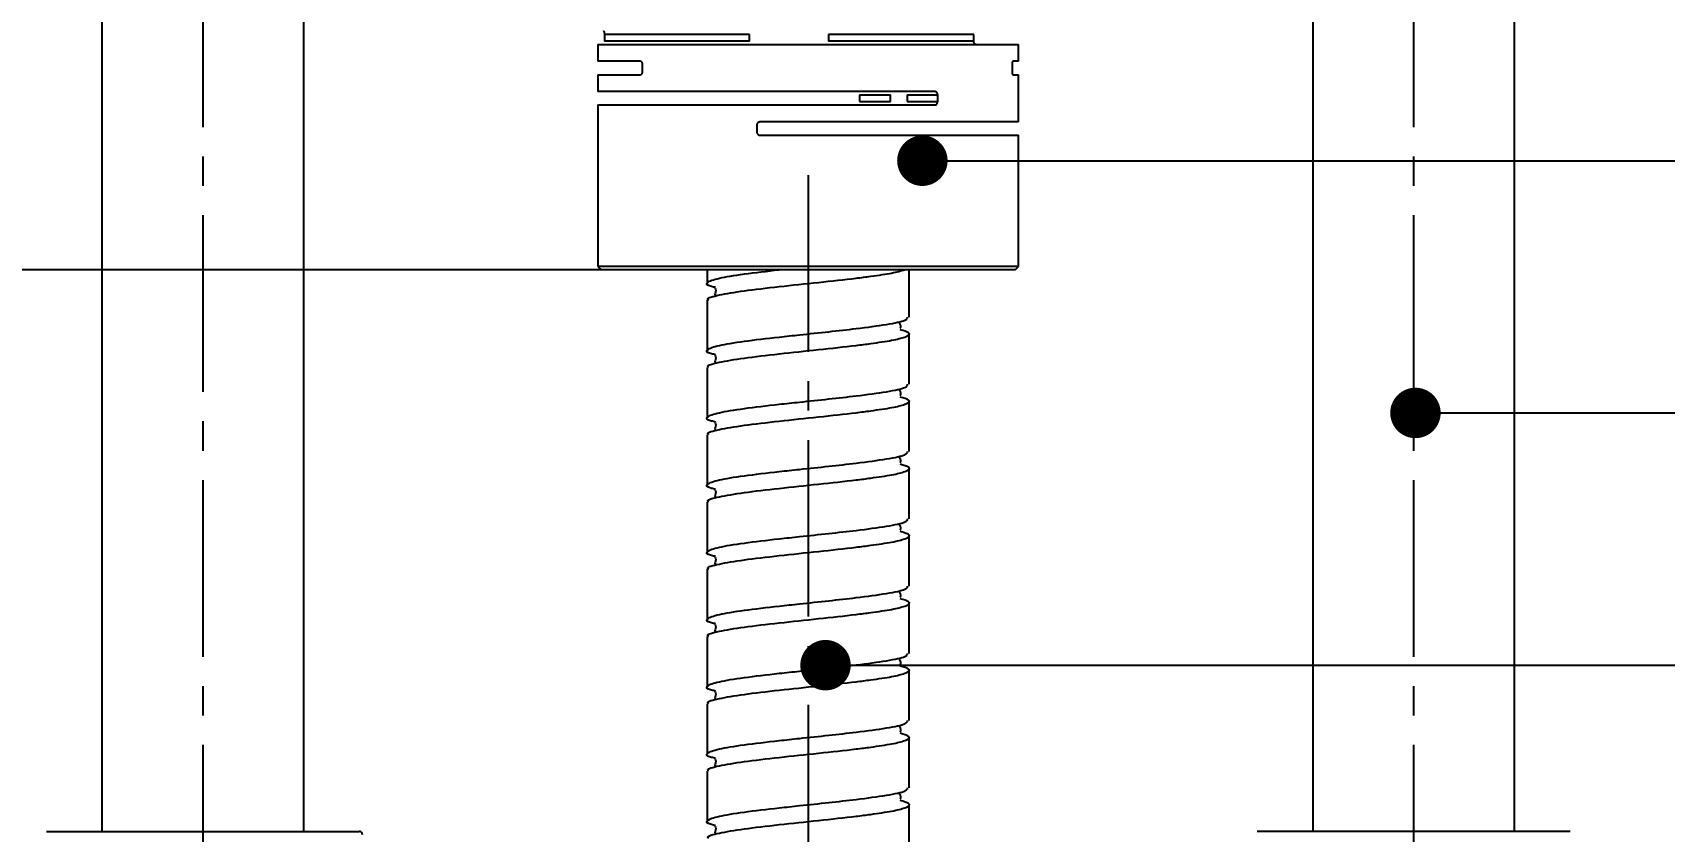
# Model space of a CAD drawing. Header units: millimetres. Extents: x 55 to 6841, y 61 to 3739.
# Drawn here: x 3657 to 3754, y 3543 to 3590.5 of the extents above; entities that cross this region are included whole.
import ezdxf
from ezdxf import colors
from ezdxf.entities.mleader import LeaderData, LeaderLine
from ezdxf.math import Vec2, Vec3

# ---------------------------------------------------------------- set-up
doc = ezdxf.new("R2010")
doc.units = ezdxf.units.MM
doc.header["$LTSCALE"] = 0.7
doc.header["$PDMODE"] = 35
doc.header["$PDSIZE"] = -4
doc.linetypes.add('CENTER2', pattern=[1.125, 0.75, -0.125, 0.125, -0.125])
doc.layers.get('0').update_dxf_attribs({"color": 255})
doc.layers.add('AM_5', color=10, linetype='Continuous', lineweight=25)
doc.layers.add('DIM', color=94, linetype='Continuous', lineweight=25)
doc.styles.add('TCVN-7284', font='tcvn+7284-2003r.ttf')
doc.styles.add('TCVN7824', font='tcvn+7284-2003r.ttf', dxfattribs={"height": 3.5})
doc.dimstyles.new('TCVN_ISO-25_RadiusDia', dxfattribs={"dimtxt": 2.5, "dimasz": 2.5, "dimexe": 2, "dimexo": 0, "dimgap": 1, "dimtad": 1, "dimtoh": 1, "dimtxsty": 'TCVN-7284', "dimblk": 'Arrow', "dimcen": 0, "dimclrd": 256, "dimclre": 256, "dimclrt": 256, "dimadec": 0, "dimazin": 0, "dimtfac": 1, "dimtofl": 0, "dimtmove": 0, "dimatfit": 3, "dimldrblk": 'Arrow', "dimfxl": 1, "dimlwd": -1, "dimlwe": -1, "dimarcsym": 0})

# ---------------------------------------------------------------- blocks, each defined once
blk = doc.blocks.new('Arrow')
at = {"layer": 'DIM'}
blk.add_solid([(-1, 0.268), (-1, -0.268), (0, 0)], dxfattribs=at)
blk = doc.blocks.new('*D879')
at = {"layer": 'Defpoints', "color": 0, "ltscale": 0.2, "transparency": 16777216}
for p in [(3690.811, 3576.379), (3625.036, 3444.379), (3677.861, 3444.379)]:
    blk.add_point(p, dxfattribs=at)
at = {"layer": 'DIM', "ltscale": 0.2, "transparency": 16777216}
for p, q in [((3690.811, 3576.379), (3620.036, 3576.379)), ((3625.036, 3570.129), (3625.036, 3450.629)), ((3677.861, 3444.379), (3620.036, 3444.379))]:
    blk.add_line(p, q, dxfattribs=at)
at = {"layer": 'DIM', "ltscale": 0.2, "transparency": 16777216, "xscale": 6.25, "yscale": 6.25, "zscale": 6.25}
for p, rotation in [((3625.036, 3576.379), 90), ((3625.036, 3444.379), 270)]:
    blk.add_blockref('Arrow', p, dxfattribs=dict(at, rotation=rotation))
at = {"layer": 'DIM', "ltscale": 0.2, "transparency": 16777216, "insert": (3619.411, 3510.379), "char_height": 6.25, "attachment_point": 5, "rotation": 90, "style": 'TCVN-7284'}
blk.add_mtext('132', dxfattribs=at)
blk = doc.blocks.new('_Dot')
at = {"color": 0, "linetype": 'ByBlock', "lineweight": -2}
blk.add_line((-0.5, 0), (-1, 0), dxfattribs=at)
at = {"color": 0, "linetype": 'ByBlock', "const_width": 0.5}
blk.add_lwpolyline([(-0.25, 0, 1), (0.25, 0, 1)], format="xyb", close=True, dxfattribs=at)
blk = doc.blocks.new('*U895')
at = {"layer": 'AM_5', "color": 0, "linetype": 'CENTER2', "ltscale": 20, "transparency": 16777216}
blk.add_line((0, 40.139), (0, -158.428), dxfattribs=at)
blk = doc.blocks.new('*U896')
at = {"layer": 'AM_5', "color": 0, "linetype": 'CENTER2', "ltscale": 20, "transparency": 16777216}
blk.add_line((0, 40.139), (0, -158.428), dxfattribs=at)
blk = doc.blocks.new('*U898')
at = {"layer": 'AM_5', "color": 0, "linetype": 'CENTER2', "ltscale": 20, "transparency": 16777216}
blk.add_line((0, 103.936), (0, -92.147), dxfattribs=at)

msp = doc.modelspace()

# ---------------------------------------------------------------- linework, layer by layer
at = {"color": 7, "linetype": 'Continuous', "lineweight": 25}
for p, q in [((3661.111, 3598.979), (3661.111, 3542.979)), ((3673.111, 3542.979), (3673.111, 3598.979)), ((3733.111, 3598.979), (3733.111, 3542.979)), ((3745.111, 3542.979), (3745.111, 3598.979)), ((3690.991, 3590.379), (3690.991, 3589.979)), ((3699.628, 3590.379), (3690.991, 3590.379)), ((3699.628, 3589.979), (3699.628, 3590.379)), ((3704.32, 3590.379), (3704.32, 3589.979)), ((3712.956, 3590.379), (3704.32, 3590.379)), ((3712.956, 3589.979), (3712.956, 3590.379)), ((3690.611, 3589.779), (3690.611, 3588.779)), ((3690.611, 3589.779), (3715.611, 3589.779)), ((3699.628, 3589.979), (3690.991, 3589.979)), ((3712.956, 3589.979), (3704.32, 3589.979)), ((3715.611, 3588.779), (3715.611, 3589.779)), ((3693.131, 3588.779), (3690.611, 3588.779)), ((3693.266, 3588.179), (3693.266, 3588.579)), ((3715.231, 3588.579), (3715.231, 3588.179)), ((3715.611, 3588.779), (3715.283, 3588.779)), ((3690.611, 3587.979), (3690.611, 3586.979)), ((3690.611, 3587.979), (3693.131, 3587.979)), ((3715.283, 3587.979), (3715.611, 3587.979)), ((3715.611, 3585.179), (3715.611, 3587.979)), ((3710.637, 3586.979), (3690.611, 3586.979)), ((3690.611, 3586.179), (3690.611, 3576.579)), ((3690.611, 3586.179), (3710.637, 3586.179)), ((3706.171, 3586.779), (3706.171, 3586.379)), ((3706.171, 3586.779), (3707.996, 3586.779)), ((3706.171, 3586.379), (3707.996, 3586.379)), ((3707.996, 3586.379), (3707.996, 3586.779)), ((3708.988, 3586.779), (3710.813, 3586.779)), ((3708.988, 3586.779), (3708.988, 3586.379)), ((3708.988, 3586.379), (3710.813, 3586.379)), ((3710.813, 3586.379), (3710.813, 3586.779)), ((3715.611, 3585.179), (3700.266, 3585.179)), ((3700.051, 3584.979), (3700.051, 3584.579)), ((3700.266, 3584.379), (3715.611, 3584.379)), ((3715.611, 3576.579), (3715.611, 3584.379)), ((3690.611, 3576.579), (3690.811, 3576.379)), ((3690.881, 3576.579), (3690.611, 3576.579)), ((3715.611, 3576.579), (3690.881, 3576.579)), ((3715.411, 3576.379), (3715.611, 3576.579)), ((3715.411, 3576.379), (3690.811, 3576.379)), ((3697.111, 3576.379), (3697.111, 3575.566)), ((3709.111, 3573.566), (3709.111, 3576.379)), ((3697.111, 3574.566), (3697.111, 3571.566)), ((3709.111, 3569.566), (3709.111, 3572.566)), ((3697.111, 3570.566), (3697.111, 3567.566)), ((3709.111, 3565.566), (3709.111, 3568.566)), ((3697.111, 3566.566), (3697.111, 3563.566)), ((3709.111, 3561.566), (3709.111, 3564.566)), ((3697.111, 3562.566), (3697.111, 3559.566)), ((3709.111, 3557.566), (3709.111, 3560.566)), ((3697.111, 3558.566), (3697.111, 3555.566)), ((3709.111, 3553.566), (3709.111, 3556.566)), ((3697.111, 3554.566), (3697.111, 3551.566)), ((3709.111, 3549.566), (3709.111, 3552.566)), ((3697.111, 3550.566), (3697.111, 3547.566)), ((3709.111, 3545.566), (3709.111, 3548.566)), ((3697.111, 3546.566), (3697.111, 3543.566)), ((3709.111, 3541.566), (3709.111, 3544.566)), ((3657.811, 3542.979), (3663.988, 3542.979)), ((3663.988, 3542.979), (3676.411, 3542.979)), ((3748.411, 3542.979), (3729.811, 3542.979))]:
    msp.add_line(p, q, dxfattribs=at)
msp.add_arc((3676.411, 3542.779), 0.2, 0, 90, dxfattribs=at)
for points, knots in [([(3690.939, 3590.579), (3690.945, 3590.577), (3690.958, 3590.571), (3690.973, 3590.535), (3690.982, 3590.496), (3690.987, 3590.461), (3690.991, 3590.421), (3690.991, 3590.393), (3690.991, 3590.379)], [0, 0, 0, 0, 0.250166, 0.498735, 0.622936, 0.747237, 0.872491, 1, 1, 1, 1]), ([(3713.091, 3589.779), (3713.075, 3589.782), (3713.041, 3589.787), (3713.004, 3589.824), (3712.981, 3589.863), (3712.967, 3589.898), (3712.958, 3589.937), (3712.957, 3589.965), (3712.956, 3589.979)], [0, 0, 0, 0, 0.250166, 0.498735, 0.622936, 0.747237, 0.872491, 1, 1, 1, 1]), ([(3693.266, 3588.579), (3693.265, 3588.593), (3693.264, 3588.621), (3693.255, 3588.661), (3693.242, 3588.696), (3693.218, 3588.735), (3693.181, 3588.771), (3693.148, 3588.777), (3693.131, 3588.779)], [0, 0, 0, 0, 0.127394, 0.252521, 0.376705, 0.500819, 0.749405, 1, 1, 1, 1]), ([(3693.131, 3587.979), (3693.148, 3587.982), (3693.181, 3587.987), (3693.218, 3588.024), (3693.242, 3588.063), (3693.255, 3588.098), (3693.264, 3588.137), (3693.265, 3588.165), (3693.266, 3588.179)], [0, 0, 0, 0, 0.250166, 0.498735, 0.622936, 0.747237, 0.872491, 1, 1, 1, 1]), ([(3715.283, 3588.779), (3715.277, 3588.777), (3715.264, 3588.771), (3715.25, 3588.735), (3715.24, 3588.696), (3715.235, 3588.661), (3715.231, 3588.621), (3715.231, 3588.593), (3715.231, 3588.579)], [0, 0, 0, 0, 0.250166, 0.498735, 0.622936, 0.747237, 0.872491, 1, 1, 1, 1]), ([(3715.231, 3588.179), (3715.231, 3588.165), (3715.231, 3588.137), (3715.235, 3588.098), (3715.24, 3588.063), (3715.25, 3588.024), (3715.264, 3587.987), (3715.277, 3587.982), (3715.283, 3587.979)], [0, 0, 0, 0, 0.127394, 0.252521, 0.376705, 0.500819, 0.749405, 1, 1, 1, 1]), ([(3710.813, 3586.779), (3710.813, 3586.793), (3710.811, 3586.821), (3710.799, 3586.861), (3710.782, 3586.896), (3710.752, 3586.935), (3710.703, 3586.971), (3710.659, 3586.977), (3710.637, 3586.979)], [0, 0, 0, 0, 0.127394, 0.252521, 0.376705, 0.500819, 0.749405, 1, 1, 1, 1]), ([(3710.637, 3586.179), (3710.659, 3586.182), (3710.703, 3586.187), (3710.752, 3586.224), (3710.782, 3586.263), (3710.799, 3586.298), (3710.811, 3586.337), (3710.813, 3586.365), (3710.813, 3586.379)], [0, 0, 0, 0, 0.250166, 0.498735, 0.622936, 0.747237, 0.872491, 1, 1, 1, 1]), ([(3700.266, 3585.179), (3700.24, 3585.177), (3700.186, 3585.171), (3700.127, 3585.135), (3700.09, 3585.096), (3700.068, 3585.061), (3700.054, 3585.021), (3700.052, 3584.993), (3700.051, 3584.979)], [0, 0, 0, 0, 0.250166, 0.498735, 0.622936, 0.747237, 0.872491, 1, 1, 1, 1]), ([(3700.051, 3584.579), (3700.052, 3584.565), (3700.054, 3584.537), (3700.068, 3584.498), (3700.089, 3584.463), (3700.127, 3584.424), (3700.186, 3584.387), (3700.24, 3584.382), (3700.266, 3584.379)], [0, 0, 0, 0, 0.127394, 0.252521, 0.376705, 0.500819, 0.749405, 1, 1, 1, 1]), ([(3697.607, 3575.324), (3697.521, 3575.342), (3697.045, 3575.444), (3697.029, 3575.631), (3697.683, 3575.879), (3699.211, 3576.128), (3700.662, 3576.296), (3701.389, 3576.379)], [0, 0, 0, 0, 0.052476, 0.2897, 0.526238, 0.762776, 1, 1, 1, 1]), ([(3697.199, 3574.566), (3697.173, 3574.587), (3697.045, 3574.692), (3697.737, 3574.879), (3699.208, 3575.128), (3701.347, 3575.379), (3703.734, 3575.631), (3705.612, 3575.833), (3707.061, 3576.019), (3708.176, 3576.184), (3708.631, 3576.314), (3708.858, 3576.379)], [0, 0, 0, 0, 0.035621, 0.173097, 0.310573, 0.448448, 0.586323, 0.723799, 0.784992, 0.892308, 1, 1, 1, 1]), ([(3697.604, 3575.271), (3697.598, 3575.272), (3697.561, 3575.275), (3697.674, 3575.099), (3697.502, 3574.857), (3697.601, 3574.877), (3697.614, 3574.879)], [0, 0, 0, 0, 0.059951, 0.357802, 0.92007, 1, 1, 1, 1]), ([(3697.607, 3571.324), (3697.521, 3571.342), (3697.045, 3571.444), (3697.03, 3571.631), (3697.68, 3571.879), (3699.223, 3572.128), (3701.01, 3572.341), (3702.759, 3572.527), (3704.345, 3572.696), (3706.192, 3572.901), (3707.863, 3573.128), (3708.976, 3573.358), (3709.009, 3573.503), (3709.023, 3573.566)], [0, 0, 0, 0, 0.024694, 0.136327, 0.247636, 0.358945, 0.470578, 0.529105, 0.611809, 0.694267, 0.805576, 0.917209, 1, 1, 1, 1]), ([(3697.199, 3570.566), (3697.173, 3570.587), (3697.045, 3570.692), (3697.737, 3570.879), (3699.208, 3571.128), (3701.347, 3571.379), (3703.734, 3571.631), (3705.61, 3571.833), (3707.064, 3572.019), (3708.154, 3572.184), (3709.009, 3572.397), (3709.277, 3572.608), (3708.787, 3572.751), (3708.581, 3572.811)], [0, 0, 0, 0, 0.028778, 0.139844, 0.25091, 0.362298, 0.473686, 0.584752, 0.634189, 0.720889, 0.807893, 0.919281, 1, 1, 1, 1]), ([(3708.587, 3572.907), (3708.602, 3572.918), (3708.645, 3572.949), (3708.595, 3573.201), (3708.509, 3573.22), (3708.505, 3573.221)], [0, 0, 0, 0, 0.349773, 0.971239, 1, 1, 1, 1]), ([(3697.604, 3571.271), (3697.598, 3571.272), (3697.561, 3571.275), (3697.674, 3571.099), (3697.502, 3570.857), (3697.601, 3570.877), (3697.614, 3570.879)], [0, 0, 0, 0, 0.059951, 0.357802, 0.92007, 1, 1, 1, 1]), ([(3697.607, 3567.324), (3697.521, 3567.342), (3697.045, 3567.444), (3697.03, 3567.631), (3697.68, 3567.879), (3699.223, 3568.128), (3701.01, 3568.341), (3702.759, 3568.527), (3704.345, 3568.696), (3706.192, 3568.901), (3707.863, 3569.128), (3708.976, 3569.358), (3709.009, 3569.503), (3709.023, 3569.566)], [0, 0, 0, 0, 0.024694, 0.136327, 0.247636, 0.358945, 0.470578, 0.529105, 0.611809, 0.694267, 0.805576, 0.917209, 1, 1, 1, 1]), ([(3697.199, 3566.566), (3697.173, 3566.587), (3697.045, 3566.692), (3697.737, 3566.879), (3699.208, 3567.128), (3701.347, 3567.379), (3703.734, 3567.631), (3705.61, 3567.833), (3707.064, 3568.019), (3708.154, 3568.184), (3709.009, 3568.397), (3709.277, 3568.608), (3708.787, 3568.751), (3708.581, 3568.811)], [0, 0, 0, 0, 0.028778, 0.139844, 0.25091, 0.362298, 0.473686, 0.584752, 0.634189, 0.720889, 0.807893, 0.919281, 1, 1, 1, 1]), ([(3708.587, 3568.907), (3708.602, 3568.918), (3708.645, 3568.949), (3708.595, 3569.201), (3708.509, 3569.22), (3708.505, 3569.221)], [0, 0, 0, 0, 0.349773, 0.971239, 1, 1, 1, 1]), ([(3697.604, 3567.271), (3697.598, 3567.272), (3697.561, 3567.275), (3697.674, 3567.099), (3697.502, 3566.857), (3697.601, 3566.877), (3697.614, 3566.879)], [0, 0, 0, 0, 0.059951, 0.357802, 0.92007, 1, 1, 1, 1]), ([(3697.607, 3563.324), (3697.521, 3563.342), (3697.045, 3563.444), (3697.03, 3563.631), (3697.68, 3563.879), (3699.223, 3564.128), (3701.01, 3564.341), (3702.759, 3564.527), (3704.345, 3564.696), (3706.192, 3564.901), (3707.863, 3565.128), (3708.976, 3565.358), (3709.009, 3565.503), (3709.023, 3565.566)], [0, 0, 0, 0, 0.0246942, 0.1363265, 0.247636, 0.3589455, 0.4705778, 0.5291054, 0.611809, 0.6942668, 0.8055762, 0.9172086, 1, 1, 1, 1]), ([(3697.199, 3562.566), (3697.173, 3562.587), (3697.045, 3562.692), (3697.737, 3562.879), (3699.208, 3563.128), (3701.347, 3563.379), (3703.734, 3563.631), (3705.61, 3563.833), (3707.064, 3564.019), (3708.154, 3564.184), (3709.009, 3564.397), (3709.277, 3564.608), (3708.787, 3564.751), (3708.581, 3564.811)], [0, 0, 0, 0, 0.0287778, 0.1398438, 0.2509098, 0.3622979, 0.4736861, 0.5847521, 0.6341894, 0.7208894, 0.807893, 0.9192811, 1, 1, 1, 1]), ([(3708.587, 3564.907), (3708.602, 3564.918), (3708.645, 3564.949), (3708.595, 3565.201), (3708.509, 3565.22), (3708.505, 3565.221)], [0, 0, 0, 0, 0.349773, 0.971239, 1, 1, 1, 1]), ([(3697.604, 3563.271), (3697.598, 3563.272), (3697.561, 3563.275), (3697.674, 3563.099), (3697.502, 3562.857), (3697.601, 3562.877), (3697.614, 3562.879)], [0, 0, 0, 0, 0.059951, 0.357802, 0.92007, 1, 1, 1, 1]), ([(3697.607, 3559.324), (3697.521, 3559.342), (3697.045, 3559.444), (3697.03, 3559.631), (3697.68, 3559.879), (3699.223, 3560.128), (3701.01, 3560.341), (3702.759, 3560.527), (3704.345, 3560.696), (3706.192, 3560.901), (3707.863, 3561.128), (3708.976, 3561.358), (3709.009, 3561.503), (3709.023, 3561.566)], [0, 0, 0, 0, 0.0246942, 0.1363265, 0.247636, 0.3589455, 0.4705778, 0.5291054, 0.611809, 0.6942668, 0.8055762, 0.9172086, 1, 1, 1, 1]), ([(3708.587, 3560.907), (3708.602, 3560.918), (3708.645, 3560.949), (3708.595, 3561.201), (3708.509, 3561.22), (3708.505, 3561.221)], [0, 0, 0, 0, 0.349773, 0.971239, 1, 1, 1, 1]), ([(3697.199, 3558.566), (3697.173, 3558.587), (3697.045, 3558.692), (3697.737, 3558.879), (3699.208, 3559.128), (3701.347, 3559.379), (3703.734, 3559.631), (3705.61, 3559.833), (3707.064, 3560.019), (3708.154, 3560.184), (3709.009, 3560.397), (3709.277, 3560.608), (3708.787, 3560.751), (3708.581, 3560.811)], [0, 0, 0, 0, 0.0287778, 0.1398438, 0.2509098, 0.3622979, 0.4736861, 0.5847521, 0.6341894, 0.7208894, 0.807893, 0.9192811, 1, 1, 1, 1]), ([(3697.604, 3559.271), (3697.598, 3559.272), (3697.561, 3559.275), (3697.674, 3559.099), (3697.502, 3558.857), (3697.601, 3558.877), (3697.614, 3558.879)], [0, 0, 0, 0, 0.059951, 0.357802, 0.92007, 1, 1, 1, 1]), ([(3697.607, 3555.324), (3697.521, 3555.342), (3697.045, 3555.444), (3697.03, 3555.631), (3697.68, 3555.879), (3699.223, 3556.128), (3701.01, 3556.341), (3702.759, 3556.527), (3704.345, 3556.696), (3706.192, 3556.901), (3707.863, 3557.128), (3708.976, 3557.358), (3709.009, 3557.503), (3709.023, 3557.566)], [0, 0, 0, 0, 0.024694, 0.136327, 0.247636, 0.358945, 0.470578, 0.529105, 0.611809, 0.694267, 0.805576, 0.917209, 1, 1, 1, 1]), ([(3708.587, 3556.907), (3708.602, 3556.918), (3708.645, 3556.949), (3708.595, 3557.201), (3708.509, 3557.22), (3708.505, 3557.221)], [0, 0, 0, 0, 0.349773, 0.971239, 1, 1, 1, 1]), ([(3697.199, 3554.566), (3697.173, 3554.587), (3697.045, 3554.692), (3697.737, 3554.879), (3699.208, 3555.128), (3701.347, 3555.379), (3703.734, 3555.631), (3705.61, 3555.833), (3707.064, 3556.019), (3708.154, 3556.184), (3709.009, 3556.397), (3709.277, 3556.608), (3708.787, 3556.751), (3708.581, 3556.811)], [0, 0, 0, 0, 0.0287778, 0.1398438, 0.2509098, 0.3622979, 0.4736861, 0.5847521, 0.6341894, 0.7208894, 0.807893, 0.9192811, 1, 1, 1, 1]), ([(3697.604, 3555.271), (3697.598, 3555.272), (3697.561, 3555.275), (3697.674, 3555.099), (3697.502, 3554.857), (3697.601, 3554.877), (3697.614, 3554.879)], [0, 0, 0, 0, 0.059951, 0.357802, 0.92007, 1, 1, 1, 1]), ([(3697.607, 3551.324), (3697.521, 3551.342), (3697.045, 3551.444), (3697.03, 3551.631), (3697.68, 3551.879), (3699.223, 3552.128), (3701.01, 3552.341), (3702.759, 3552.527), (3704.345, 3552.696), (3706.192, 3552.901), (3707.863, 3553.128), (3708.976, 3553.358), (3709.009, 3553.503), (3709.023, 3553.566)], [0, 0, 0, 0, 0.024694, 0.136327, 0.247636, 0.358945, 0.470578, 0.529105, 0.611809, 0.694267, 0.805576, 0.917209, 1, 1, 1, 1]), ([(3708.587, 3552.907), (3708.602, 3552.918), (3708.645, 3552.949), (3708.595, 3553.201), (3708.509, 3553.22), (3708.505, 3553.221)], [0, 0, 0, 0, 0.349773, 0.971239, 1, 1, 1, 1]), ([(3697.199, 3550.566), (3697.173, 3550.587), (3697.045, 3550.692), (3697.737, 3550.879), (3699.208, 3551.128), (3701.347, 3551.379), (3703.734, 3551.631), (3705.61, 3551.833), (3707.064, 3552.019), (3708.154, 3552.184), (3709.009, 3552.397), (3709.277, 3552.608), (3708.787, 3552.751), (3708.581, 3552.811)], [0, 0, 0, 0, 0.028778, 0.139844, 0.25091, 0.362298, 0.473686, 0.584752, 0.634189, 0.720889, 0.807893, 0.919281, 1, 1, 1, 1]), ([(3697.604, 3551.271), (3697.598, 3551.272), (3697.561, 3551.275), (3697.674, 3551.099), (3697.502, 3550.857), (3697.601, 3550.877), (3697.614, 3550.879)], [0, 0, 0, 0, 0.059951, 0.357802, 0.92007, 1, 1, 1, 1]), ([(3697.607, 3547.324), (3697.521, 3547.342), (3697.045, 3547.444), (3697.03, 3547.631), (3697.68, 3547.879), (3699.223, 3548.128), (3701.01, 3548.341), (3702.759, 3548.527), (3704.345, 3548.696), (3706.192, 3548.901), (3707.863, 3549.128), (3708.976, 3549.358), (3709.009, 3549.503), (3709.023, 3549.566)], [0, 0, 0, 0, 0.024694, 0.136327, 0.247636, 0.358945, 0.470578, 0.529105, 0.611809, 0.694267, 0.805576, 0.917209, 1, 1, 1, 1]), ([(3697.199, 3546.566), (3697.173, 3546.587), (3697.045, 3546.692), (3697.737, 3546.879), (3699.208, 3547.128), (3701.347, 3547.379), (3703.734, 3547.631), (3705.61, 3547.833), (3707.064, 3548.019), (3708.154, 3548.184), (3709.009, 3548.397), (3709.277, 3548.608), (3708.787, 3548.751), (3708.581, 3548.811)], [0, 0, 0, 0, 0.028778, 0.139844, 0.25091, 0.362298, 0.473686, 0.584752, 0.634189, 0.720889, 0.807893, 0.919281, 1, 1, 1, 1]), ([(3708.587, 3548.907), (3708.602, 3548.918), (3708.645, 3548.949), (3708.595, 3549.201), (3708.509, 3549.22), (3708.505, 3549.221)], [0, 0, 0, 0, 0.349773, 0.971239, 1, 1, 1, 1]), ([(3697.604, 3547.271), (3697.598, 3547.272), (3697.561, 3547.275), (3697.674, 3547.099), (3697.502, 3546.857), (3697.601, 3546.877), (3697.614, 3546.879)], [0, 0, 0, 0, 0.059951, 0.357802, 0.92007, 1, 1, 1, 1]), ([(3697.607, 3543.324), (3697.521, 3543.342), (3697.045, 3543.444), (3697.03, 3543.631), (3697.68, 3543.879), (3699.223, 3544.128), (3701.01, 3544.341), (3702.759, 3544.527), (3704.345, 3544.696), (3706.192, 3544.901), (3707.863, 3545.128), (3708.976, 3545.358), (3709.009, 3545.503), (3709.023, 3545.566)], [0, 0, 0, 0, 0.024694, 0.136327, 0.247636, 0.358945, 0.470578, 0.529105, 0.611809, 0.694267, 0.805576, 0.917209, 1, 1, 1, 1]), ([(3697.199, 3542.566), (3697.173, 3542.587), (3697.045, 3542.692), (3697.737, 3542.879), (3699.208, 3543.128), (3701.347, 3543.379), (3703.734, 3543.631), (3705.61, 3543.833), (3707.064, 3544.019), (3708.154, 3544.184), (3709.009, 3544.397), (3709.277, 3544.608), (3708.787, 3544.751), (3708.581, 3544.811)], [0, 0, 0, 0, 0.028778, 0.139844, 0.25091, 0.362298, 0.473686, 0.584752, 0.634189, 0.720889, 0.807893, 0.919281, 1, 1, 1, 1]), ([(3708.587, 3544.907), (3708.602, 3544.918), (3708.645, 3544.949), (3708.595, 3545.201), (3708.509, 3545.22), (3708.505, 3545.221)], [0, 0, 0, 0, 0.3497734, 0.9712388, 1, 1, 1, 1]), ([(3697.604, 3543.271), (3697.598, 3543.272), (3697.561, 3543.275), (3697.674, 3543.099), (3697.502, 3542.857), (3697.601, 3542.877), (3697.614, 3542.879)], [0, 0, 0, 0, 0.059951, 0.357802, 0.92007, 1, 1, 1, 1])]:
    msp.add_open_spline(points, degree=3, knots=knots, dxfattribs=at)

# ---------------------------------------------------------------- block references
at = {"layer": 'AM_5', "linetype": 'CENTER2', "ltscale": 20}
for name, p in [('*U895', (3667.111, 3570.979)), ('*U896', (3739.111, 3570.979)), ('*U898', (3703.111, 3478.066))]:
    msp.add_blockref(name, p, dxfattribs=at)

# ---------------------------------------------------------------- dimensions: what is measured, and where the dimension line sits
at = {"layer": 'DIM', "ltscale": 0.2}
dim = msp.add_linear_dim(base=(3625.036, 3444.379), p1=(3690.811, 3576.379), p2=(3677.861, 3444.379), angle=90, dimstyle='TCVN_ISO-25_RadiusDia', override={"dimscale": 2.5}, dxfattribs=at)
dim.commit()
dim.dimension.update_dxf_attribs({"geometry": '*D879', "text_midpoint": (3619.411, 3510.379)})

# ---------------------------------------------------------------- leaders
at = {"layer": 'AM_5', "ltscale": 0.2}
ml = msp.add_multileader_mtext('Standard', dxfattribs=at)
ml.set_content('8', color=256, style='TCVN7824')
ml.set_leader_properties()
ml.set_arrow_properties(name='DOT')
ml.build(insert=Vec2(0, 0))
ml.multileader.update_dxf_attribs({"text_left_attachment_type": 6, "text_right_attachment_type": 6, "dogleg_length": 0.36, "arrow_head_size": 3})
ctx = ml.context
ctx.base_point, ctx.char_height, ctx.arrow_head_size, ctx.plane_origin = Vec3(3825.062, 3582.864), 6.25, 3, Vec3(3709.901, 3582.864)
ctx.left_attachment, ctx.right_attachment, ctx.text_align_type = 6, 6, 2
notes = []
notes.append((ctx, [(0, (1, 1, 0), (3824.702, 3582.864), (1, 0), 0.36, [(0, [(3709.901, 3582.864)], 0, [])])]))
ctx.mtext.insert, ctx.mtext.alignment, ctx.mtext.flow_direction = Vec3(3830.187, 3590.364), 3, 5
ml = msp.add_multileader_mtext('Standard', dxfattribs=at)
ml.set_content('7', color=256, style='TCVN7824')
ml.set_leader_properties()
ml.set_arrow_properties(name='DOT')
ml.build(insert=Vec2(0, 0))
ml.multileader.update_dxf_attribs({"text_left_attachment_type": 6, "text_right_attachment_type": 6, "dogleg_length": 0.36, "arrow_head_size": 3})
ctx = ml.context
ctx.base_point, ctx.char_height, ctx.arrow_head_size, ctx.plane_origin = Vec3(3825.062, 3567.864), 6.25, 3, Vec3(3739.22, 3567.864)
ctx.left_attachment, ctx.right_attachment, ctx.text_align_type = 6, 6, 2
notes.append((ctx, [(0, (1, 1, 0), (3824.702, 3567.864), (1, 0), 0.36, [(0, [(3739.22, 3567.864)], 0, [])])]))
ctx.mtext.insert, ctx.mtext.width, ctx.mtext.alignment, ctx.mtext.flow_direction = Vec3(3830.187, 3575.364), 0.65275, 3, 5
ml = msp.add_multileader_mtext('Standard', dxfattribs=at)
ml.set_content('6', color=256, style='TCVN7824')
ml.set_leader_properties()
ml.set_arrow_properties(name='DOT')
ml.build(insert=Vec2(0, 0))
ml.multileader.update_dxf_attribs({"text_left_attachment_type": 6, "text_right_attachment_type": 6, "dogleg_length": 0.36, "arrow_head_size": 3})
ctx = ml.context
ctx.base_point, ctx.char_height, ctx.arrow_head_size, ctx.plane_origin = Vec3(3825.062, 3552.863), 6.25, 3, Vec3(3704.142, 3552.863)
ctx.left_attachment, ctx.right_attachment, ctx.text_align_type = 6, 6, 2
notes.append((ctx, [(0, (1, 1, 0), (3824.702, 3552.863), (1, 0), 0.36, [(0, [(3704.142, 3552.863)], 0, [])])]))
ctx.mtext.insert, ctx.mtext.alignment, ctx.mtext.flow_direction = Vec3(3830.187, 3560.363), 3, 5
ml = msp.add_multileader_mtext('Standard', dxfattribs=at)
ml.set_content('5', color=256, style='TCVN7824')
ml.set_leader_properties()
ml.set_arrow_properties(name='DOT')
ml.build(insert=Vec2(0, 0))
ml.multileader.update_dxf_attribs({"text_left_attachment_type": 6, "text_right_attachment_type": 6, "dogleg_length": 0.36, "arrow_head_size": 3})
ctx = ml.context
ctx.base_point, ctx.char_height, ctx.arrow_head_size, ctx.plane_origin = Vec3(3825.062, 3537.864), 6.25, 3, Vec3(3739.394, 3537.864)
ctx.left_attachment, ctx.right_attachment, ctx.text_align_type = 6, 6, 2
notes.append((ctx, [(0, (1, 1, 0), (3824.702, 3537.864), (1, 0), 0.36, [(0, [(3670.266, 3537.864)], 0, [])])]))
ctx.mtext.insert, ctx.mtext.alignment, ctx.mtext.flow_direction = Vec3(3830.187, 3545.364), 3, 5
for ctx, leaders in notes:
    for number, flags, end, landing, length, lines in leaders:
        leader = LeaderData()
        leader.index, (leader.has_last_leader_line, leader.has_dogleg_vector, leader.attachment_direction) = number, flags
        leader.last_leader_point, leader.dogleg_vector, leader.dogleg_length = Vec3(end), Vec3(landing), length
        for number, points, colour, breaks in lines:
            line = LeaderLine()
            line.index, line.vertices, line.color, line.breaks = number, Vec3.list(points), colors.encode_raw_color(colour), breaks
            leader.lines.append(line)
        ctx.leaders.append(leader)

doc.saveas('drawing.dxf')
